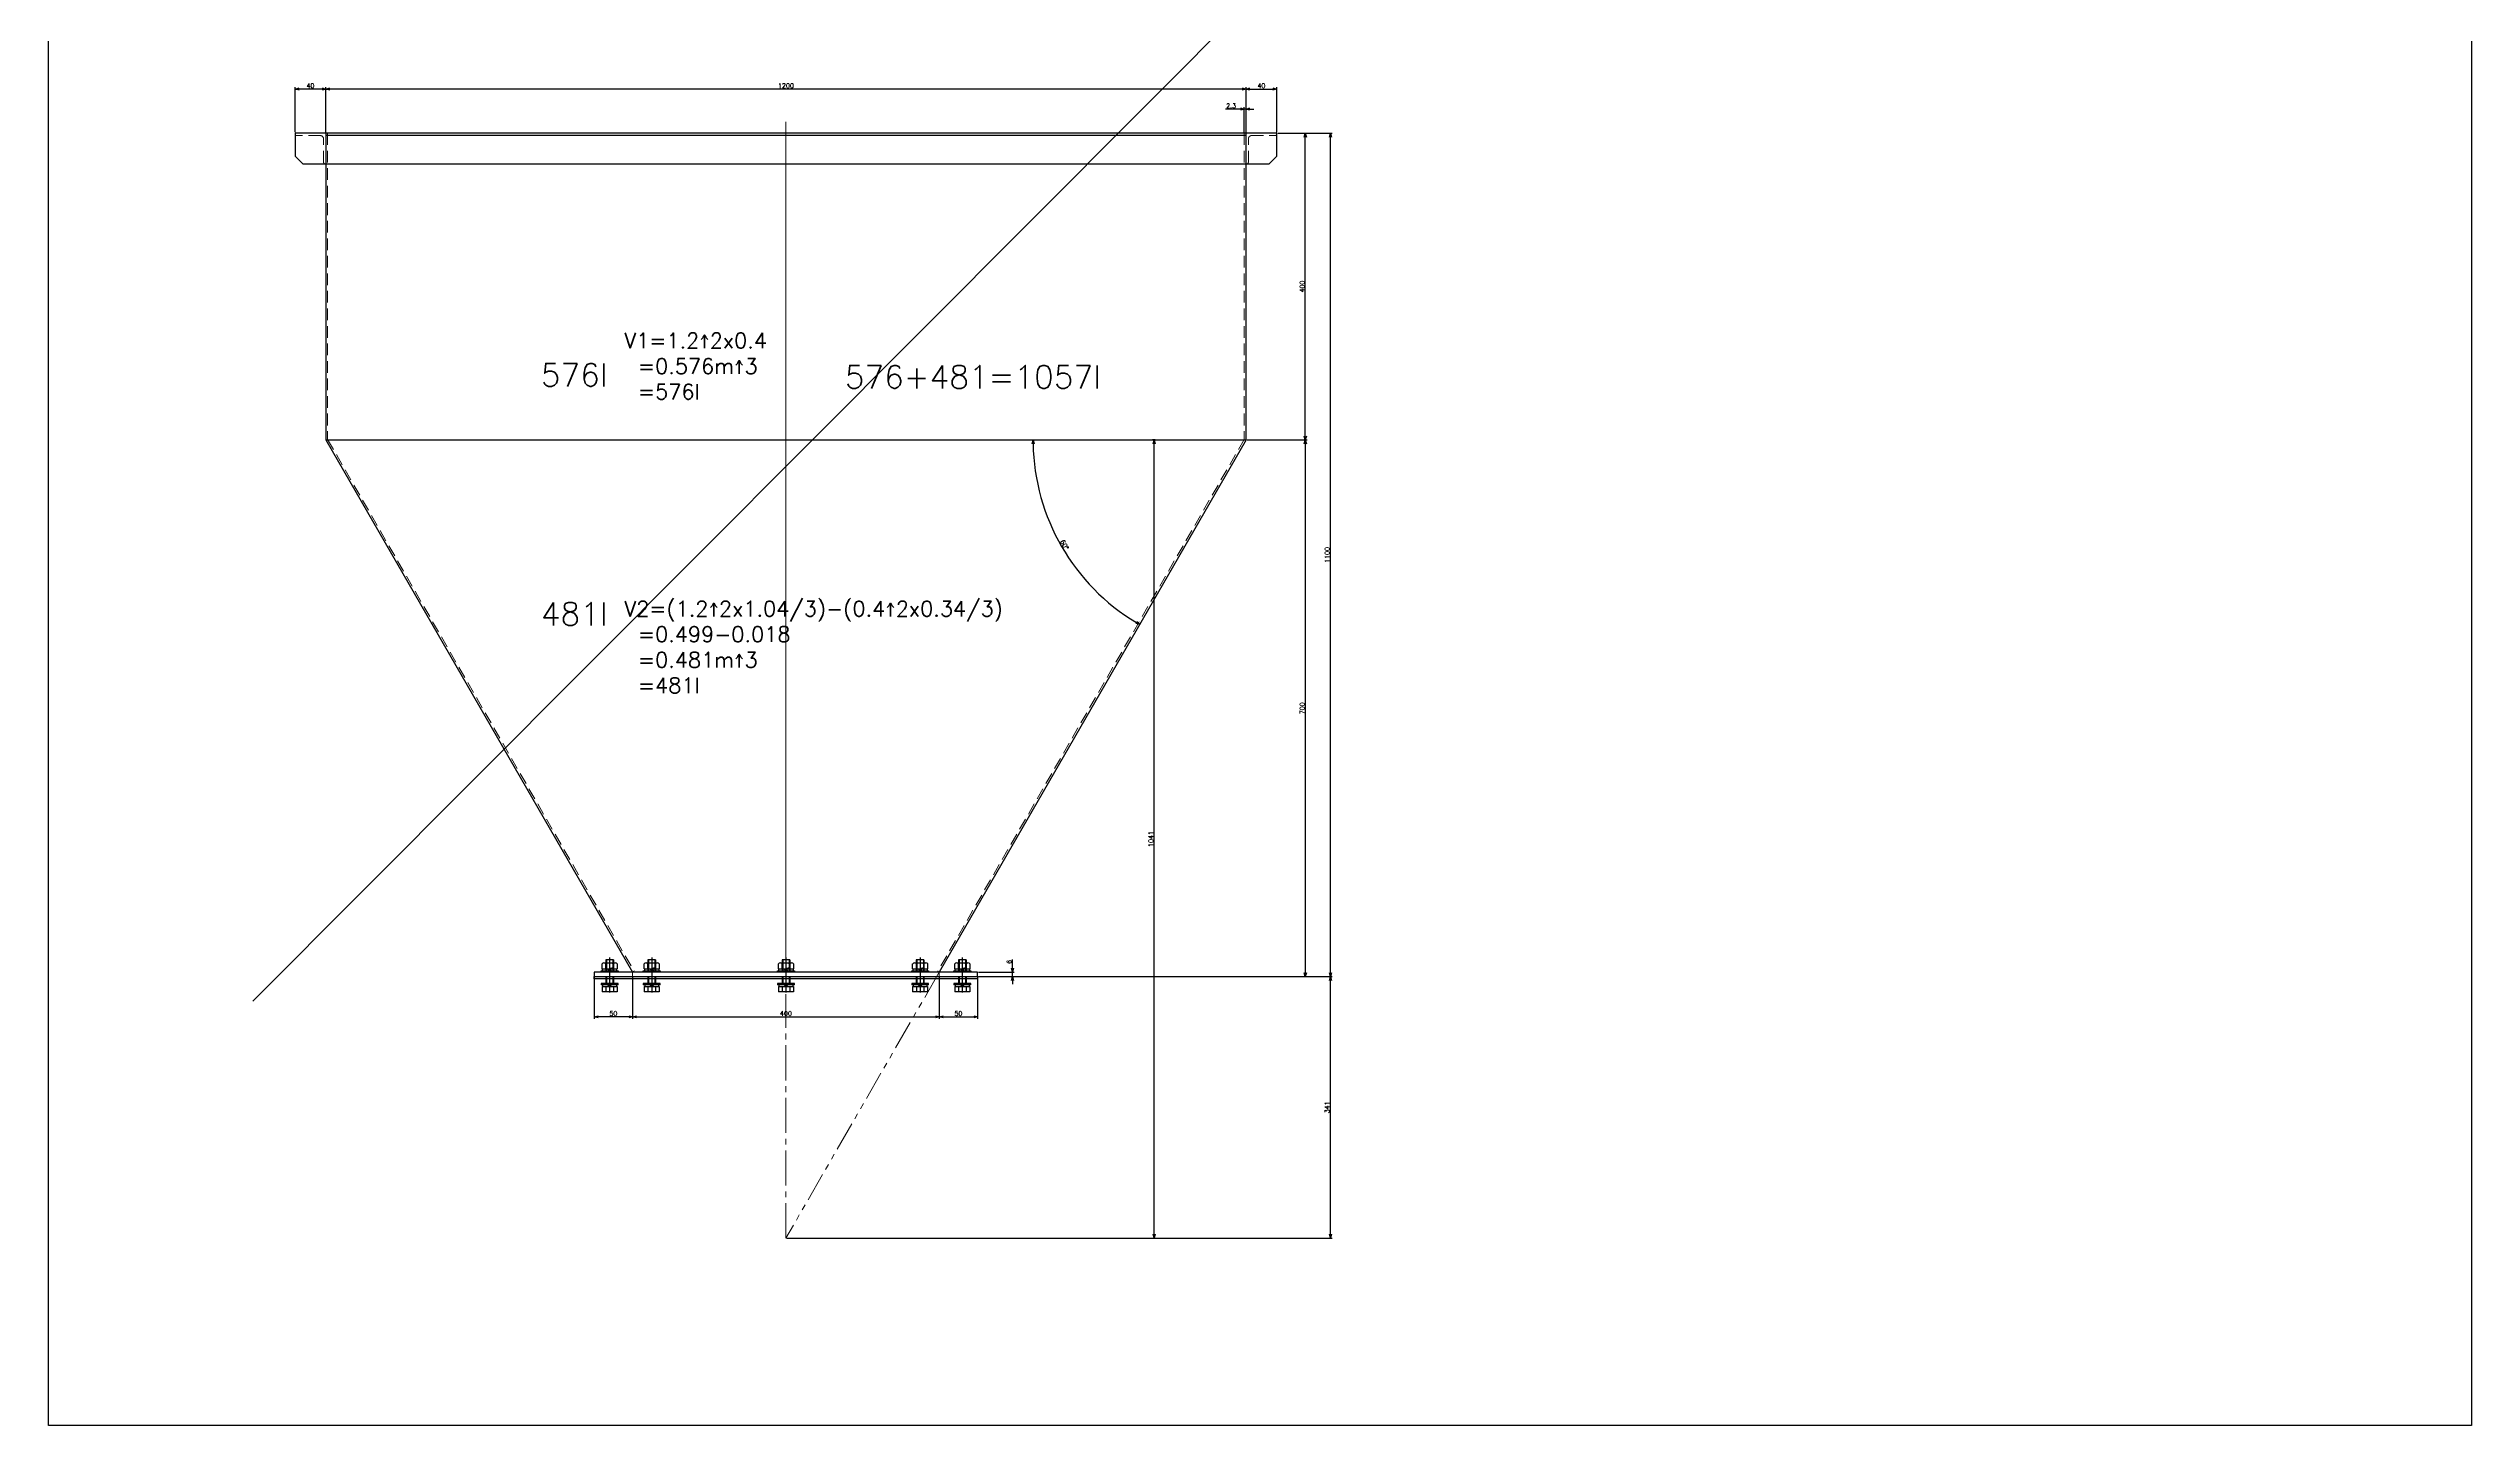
# Model space of a CAD drawing. Header units: millimetres. Extents: x 0 to 38884, y -3675 to 8056.
# Drawn here: x 4792 to 7952, y -3675 to -1879 of the extents above; entities that cross this region are included whole.
import ezdxf

# ---------------------------------------------------------------- set-up
doc = ezdxf.new("R2010")
doc.units = ezdxf.units.MM
doc.header["$LTSCALE"] = 2.4
doc.header["$PDMODE"] = 99
doc.header["$PDSIZE"] = 1
for name, pattern in [('CENTER2', [28.575, 19.05, -3.175, 3.175, -3.175]), ('HIDDEN', [9.525, 6.35, -3.175]), ('PHANTOM2', [31.75, 15.875, -3.175, 3.175, -3.175, 3.175, -3.175])]:
    doc.linetypes.add(name, pattern=pattern)
for name, color, linetype, lineweight in [('04_HIDDEN', 2, 'HIDDEN', 13), ('05_CENTER', 4, 'CENTER2', 13), ('06_PHANTOM', 2, 'PHANTOM2', 13), ('08_DIM', 3, 'Continuous', 13)]:
    doc.layers.add(name, color=color, linetype=linetype, lineweight=lineweight)
doc.layers.add('10_DRAFT', color=8, linetype='Continuous', lineweight=0, plot=False)
doc.styles.add('KSS_TXT', font='txt.shx', dxfattribs={"bigfont": 'extfont2.shx'})
doc.styles.add('KSS_TXT_L', font='txt.shx', dxfattribs={"height": 3, "bigfont": 'extfont2.shx'})
doc.dimstyles.new('KSS_DIM', dxfattribs={"dimscale": 2, "dimtxt": 3, "dimasz": 2.5, "dimexe": 1.25, "dimexo": 0.625, "dimtad": 1, "dimdsep": 46, "dimtxsty": 'KSS_TXT', "dimblk": 'OPEN30', "dimcen": 0, "dimazin": 2, "dimtfac": 0.75, "dimtmove": 0, "dimatfit": 3, "dimldrblk": 'OPEN30', "dimfxl": 1.25, "dimtolj": 1, "dimarcsym": 0})

# ---------------------------------------------------------------- blocks, each defined once
blk = doc.blocks.new('A$C3FE560A5_1')
at = {"color": 3}
blk.add_lwpolyline([(-250, 0), (250, 0), (250, 3), (-250, 3)], close=True, dxfattribs=at)
at = {"layer": '04_HIDDEN', "color": 3}
for p, q in [((-200, 3), (-200, 0)), ((200, 3), (200, 0))]:
    blk.add_line(p, q, dxfattribs=at)
at = {"layer": '05_CENTER'}
for p, q in [((-230, 8.2), (-230, -5.4)), ((230, 8.2), (230, -5.4))]:
    blk.add_line(p, q, dxfattribs=at)
at = {"layer": '10_DRAFT'}
blk.add_line((0, 3), (0, 0), dxfattribs=at)
blk = doc.blocks.new('M10Nza_1_1_1')
at = {"color": 0}
for p, q in [((-9.8, 4), (-9.8, 10.7)), ((-9.8, 4), (9.8, 4)), ((-9.2, 1.5), (-9.2, 4)), ((-7.3, 12), (7.4, 12)), ((-4.9, 4), (-4.9, 10.7)), ((0, 1.5), (-2.5, 4)), ((0, 4), (2.5, 1.5)), ((4.9, 10.7), (4.9, 4)), ((9.2, 4), (9.2, 1.5)), ((9.8, 10.7), (9.8, 4))]:
    blk.add_line(p, q, dxfattribs=at)
at = {"color": 0, "linetype": 'CENTER2'}
blk.add_line((0, 12), (0, 0), dxfattribs=at)
at = {"color": 0}
blk.add_lwpolyline([(-11, 1.5), (11, 1.5), (11, 0), (-11, 0)], close=True, dxfattribs=at)
for centre, radius, start, end in [((-7.3, 9.1), 2.94, 33.626, 146.374), ((0, 2.2), 9.8, 60, 120), ((7.4, 9.1), 2.94, 33.626, 146.374)]:
    blk.add_arc(centre, radius, start, end, dxfattribs=at)
at = {"layer": '10_DRAFT', "style": 'KSS_TXT'}
blk.add_text('M10', height=1.25, dxfattribs=at).set_placement((0.3, 4.1))
blk = doc.blocks.new('A$C1A3C2C0C_1_1_1')
at = {"color": 0}
for p, q in [((-11, 1.5), (11, 1.5)), ((-11, 1.5), (-11, 0)), ((-9.8, 11), (9.8, 11)), ((-9.8, 4), (-9.8, 11)), ((9.8, 4), (-9.8, 4)), ((-9.3, 4), (-9.3, 1.5)), ((-4.9, 4), (-4.9, 11)), ((0, 1.5), (-2.5, 4)), ((0, 4), (2.5, 1.5)), ((4.9, 4), (4.9, 11)), ((9.2, 1.5), (9.2, 4)), ((9.8, 4), (9.8, 11)), ((11, 0), (11, 1.5)), ((-11, 0), (11, 0))]:
    blk.add_line(p, q, dxfattribs=at)
at = {"color": 0, "linetype": 'CENTER2'}
blk.add_line((0, -34), (0, 14), dxfattribs=at)
at = {"color": 0, "linetype": 'HIDDEN'}
for p, q in [((-5, -31), (-5, 0)), ((-5, -31), (5, -31)), ((-4.2, -31), (-4.2, 0)), ((4.2, -31), (4.2, 0)), ((5, -31), (5, 0))]:
    blk.add_line(p, q, dxfattribs=at)
at = {"layer": '10_DRAFT', "style": 'KSS_TXT_L'}
blk.add_text('BT-M10x35L,SW,PW', height=0.3, dxfattribs=at).set_placement((5.1, 10.7))
blk = doc.blocks.new('A$C67E0B8A4')
at = {"color": 0}
for p, q in [((1, 40), (0, 40)), ((0, 0), (0, 40)), ((3, 7.5), (3, 38)), ((0, 0), (40, 0)), ((38, 3), (7.5, 3)), ((40, 1), (40, 0))]:
    blk.add_line(p, q, dxfattribs=at)
for centre, radius, start, end in [((1, 38), 2, 0, 90), ((7.5, 7.5), 4.5, 180, 270), ((38, 1), 2, 0, 90)]:
    blk.add_arc(centre, radius, start, end, dxfattribs=at)
blk = doc.blocks.new('A$C3B4E21F9_1')
at = {"color": 0}
for p, q in [((-700, 600), (-1100, 600)), ((-1100, 600), (-1100, -600)), ((-1097, 600), (-1097, -600)), ((-700, -600), (-700, 600)), ((-700, 600), (-6, 200)), ((-700, -600), (-6, -200)), ((-1100, -600), (-700, -600))]:
    blk.add_line(p, q, dxfattribs=at)
for points in [[(-1060, -630), (-1060, 630), (-1070, 640), (-1100, 640), (-1100, -640), (-1070, -640)], [(0, -250), (0, 250), (-6, 250), (-6, -250)], [(0, -250), (0, 250), (-6, 250), (-6, -250)]]:
    blk.add_lwpolyline(points, close=True, dxfattribs=at)
at = {"layer": '04_HIDDEN'}
for p, q in [((-1100, 597.7), (-700.6, 597.7)), ((-700.6, 597.7), (-7.1, 198)), ((-6, 200), (-7.1, 198)), ((-700.6, -597.7), (-7.1, -198)), ((-6, -200), (-7.1, -198)), ((-1100, -597.7), (-700.6, -597.7))]:
    blk.add_line(p, q, dxfattribs=at)
for points in [[(-6, 200), (0, 200)], [(-6, -200), (0, -200)]]:
    blk.add_lwpolyline(points, close=True, dxfattribs=at)
at = {"layer": '05_CENTER'}
for p, q in [((-13.5, 230), (7.7, 230)), ((-13.5, 175), (7.7, 175)), ((-13.5, 0), (7.7, 0)), ((-13.5, -175), (7.7, -175)), ((-13.5, -230), (7.7, -230))]:
    blk.add_line(p, q, dxfattribs=at)
blk.add_lwpolyline([(-1114.7, 0), (0, 0)], close=True, dxfattribs=at)
at = {"layer": '04_HIDDEN'}
blk.add_blockref('A$C67E0B8A4', (-1100, 600), dxfattribs=at)
at = {"layer": '04_HIDDEN', "xscale": -1, "rotation": 180}
blk.add_blockref('A$C67E0B8A4', (-1100, -600), dxfattribs=at)
blk = doc.blocks.new('_Open30')
at = {"color": 0, "linetype": 'ByBlock', "lineweight": -2}
for p, q in [((-1, 0.27), (0, 0)), ((0, 0), (-1, -0.27)), ((0, 0), (-1, 0))]:
    blk.add_line(p, q, dxfattribs=at)
blk = doc.blocks.new('*D879')
at = {"layer": '08_DIM', "color": 0, "lineweight": -2, "transparency": 16777216}
for p, q in [((5953.6, -3090.7), (5953.6, -3144.4)), ((6003.6, -3090.7), (6003.6, -3144.4)), ((5958.6, -3141.9), (5998.6, -3141.9))]:
    blk.add_line(p, q, dxfattribs=at)
at = {"layer": 'Defpoints', "color": 0, "transparency": 16777216}
for p in [(5953.6, -3089.5), (6003.6, -3089.5), (6003.6, -3141.9)]:
    blk.add_point(p, dxfattribs=at)
at = {"layer": '08_DIM', "color": 0, "lineweight": -2, "transparency": 16777216, "xscale": 5, "yscale": 5, "zscale": 5, "rotation": 180}
blk.add_blockref('_Open30', (5953.6, -3141.9), dxfattribs=at)
at = {"layer": '08_DIM', "color": 0, "lineweight": -2, "transparency": 16777216, "xscale": 5, "yscale": 5, "zscale": 5}
blk.add_blockref('_Open30', (6003.6, -3141.9), dxfattribs=at)
at = {"layer": '08_DIM', "color": 0, "transparency": 16777216, "insert": (5978.6, -3137.6), "char_height": 6, "attachment_point": 5, "style": 'KSS_TXT'}
blk.add_mtext('\\A1;50', dxfattribs=at)
blk = doc.blocks.new('*D880')
at = {"layer": '08_DIM', "color": 0, "lineweight": -2, "transparency": 16777216}
for p, q in [((5553.6, -3090.7), (5553.6, -3144.4)), ((5953.6, -3090.7), (5953.6, -3144.4)), ((5558.6, -3141.9), (5948.6, -3141.9))]:
    blk.add_line(p, q, dxfattribs=at)
at = {"layer": 'Defpoints', "color": 0, "transparency": 16777216}
for p in [(5553.6, -3089.5), (5953.6, -3089.5), (5953.6, -3141.9)]:
    blk.add_point(p, dxfattribs=at)
at = {"layer": '08_DIM', "color": 0, "lineweight": -2, "transparency": 16777216, "xscale": 5, "yscale": 5, "zscale": 5, "rotation": 180}
blk.add_blockref('_Open30', (5553.6, -3141.9), dxfattribs=at)
at = {"layer": '08_DIM', "color": 0, "lineweight": -2, "transparency": 16777216, "xscale": 5, "yscale": 5, "zscale": 5}
blk.add_blockref('_Open30', (5953.6, -3141.9), dxfattribs=at)
at = {"layer": '08_DIM', "color": 0, "transparency": 16777216, "insert": (5753.6, -3137.6), "char_height": 6, "attachment_point": 5, "style": 'KSS_TXT'}
blk.add_mtext('\\A1;400', dxfattribs=at)
blk = doc.blocks.new('*D881')
at = {"layer": '08_DIM', "color": 0, "lineweight": -2, "transparency": 16777216}
for p, q in [((5503.6, -3090.7), (5503.6, -3144.4)), ((5553.6, -3090.7), (5553.6, -3144.4)), ((5548.6, -3141.9), (5508.6, -3141.9))]:
    blk.add_line(p, q, dxfattribs=at)
at = {"layer": 'Defpoints', "color": 0, "transparency": 16777216}
for p in [(5503.6, -3089.5), (5553.6, -3089.5), (5503.6, -3141.9)]:
    blk.add_point(p, dxfattribs=at)
at = {"layer": '08_DIM', "color": 0, "lineweight": -2, "transparency": 16777216, "xscale": 5, "yscale": 5, "zscale": 5, "rotation": 180}
blk.add_blockref('_Open30', (5503.6, -3141.9), dxfattribs=at)
at = {"layer": '08_DIM', "color": 0, "lineweight": -2, "transparency": 16777216, "xscale": 5, "yscale": 5, "zscale": 5}
blk.add_blockref('_Open30', (5553.6, -3141.9), dxfattribs=at)
at = {"layer": '08_DIM', "color": 0, "transparency": 16777216, "insert": (5528.6, -3137.6), "char_height": 6, "attachment_point": 5, "style": 'KSS_TXT'}
blk.add_mtext('\\A1;50', dxfattribs=at)
blk = doc.blocks.new('*D882')
at = {"layer": '08_DIM', "color": 0, "lineweight": -2, "transparency": 16777216}
for p, q in [((6004.9, -3083.5), (6051.4, -3083.5)), ((6004.9, -3089.5), (6051.4, -3089.5)), ((6048.9, -3078.5), (6048.9, -3067)), ((6048.9, -3089.5), (6048.9, -3083.5)), ((6048.9, -3094.5), (6048.9, -3099.5))]:
    blk.add_line(p, q, dxfattribs=at)
at = {"layer": 'Defpoints', "color": 0, "transparency": 16777216}
for p in [(6003.6, -3083.5), (6003.6, -3089.5), (6048.9, -3083.5)]:
    blk.add_point(p, dxfattribs=at)
at = {"layer": '08_DIM', "color": 0, "lineweight": -2, "transparency": 16777216, "xscale": 5, "yscale": 5, "zscale": 5}
for p, rotation in [((6048.9, -3083.5), 270), ((6048.9, -3089.5), 90)]:
    blk.add_blockref('_Open30', p, dxfattribs=dict(at, rotation=rotation))
at = {"layer": '08_DIM', "color": 0, "transparency": 16777216, "insert": (6044.6, -3070.2), "char_height": 6, "attachment_point": 5, "rotation": 90, "style": 'KSS_TXT'}
blk.add_mtext('\\A1;6', dxfattribs=at)
blk = doc.blocks.new('*D883')
at = {"layer": '08_DIM', "color": 0, "lineweight": -2, "transparency": 16777216}
for p, q in [((5113.6, -1988.2), (5113.6, -1929.3)), ((5148.6, -1931.8), (5118.6, -1931.8)), ((5153.6, -1988.2), (5153.6, -1929.3))]:
    blk.add_line(p, q, dxfattribs=at)
at = {"layer": 'Defpoints', "color": 0, "transparency": 16777216}
for p in [(5113.6, -1931.8), (5113.6, -1989.5), (5153.6, -1989.5)]:
    blk.add_point(p, dxfattribs=at)
at = {"layer": '08_DIM', "color": 0, "lineweight": -2, "transparency": 16777216, "xscale": 5, "yscale": 5, "zscale": 5, "rotation": 180}
blk.add_blockref('_Open30', (5113.6, -1931.8), dxfattribs=at)
at = {"layer": '08_DIM', "color": 0, "lineweight": -2, "transparency": 16777216, "xscale": 5, "yscale": 5, "zscale": 5}
blk.add_blockref('_Open30', (5153.6, -1931.8), dxfattribs=at)
at = {"layer": '08_DIM', "color": 0, "transparency": 16777216, "insert": (5133.6, -1927.5), "char_height": 6, "attachment_point": 5, "style": 'KSS_TXT'}
blk.add_mtext('\\A1;40', dxfattribs=at)
blk = doc.blocks.new('*D884')
at = {"layer": '08_DIM', "color": 0, "lineweight": -2, "transparency": 16777216}
for p, q in [((6354.9, -2389.5), (6433.4, -2389.5)), ((6430.9, -2394.5), (6430.9, -3084.5)), ((6004.9, -3089.5), (6433.4, -3089.5))]:
    blk.add_line(p, q, dxfattribs=at)
at = {"layer": 'Defpoints', "color": 0, "transparency": 16777216}
for p in [(6353.6, -2389.5), (6003.6, -3089.5), (6430.9, -3089.5)]:
    blk.add_point(p, dxfattribs=at)
at = {"layer": '08_DIM', "color": 0, "lineweight": -2, "transparency": 16777216, "xscale": 5, "yscale": 5, "zscale": 5}
for p, rotation in [((6430.9, -2389.5), 90), ((6430.9, -3089.5), 270)]:
    blk.add_blockref('_Open30', p, dxfattribs=dict(at, rotation=rotation))
at = {"layer": '08_DIM', "color": 0, "transparency": 16777216, "insert": (6426.7, -2739.5), "char_height": 6, "attachment_point": 5, "rotation": 90, "style": 'KSS_TXT'}
blk.add_mtext('\\A1;700', dxfattribs=at)
blk = doc.blocks.new('*D885')
at = {"layer": '08_DIM', "color": 0, "lineweight": -2, "transparency": 16777216}
for p, q in [((6394.9, -1989.5), (6433.4, -1989.5)), ((6430.9, -2384.5), (6430.9, -1994.5)), ((6354.9, -2389.5), (6433.4, -2389.5))]:
    blk.add_line(p, q, dxfattribs=at)
at = {"layer": 'Defpoints', "color": 0, "transparency": 16777216}
for p in [(6393.6, -1989.5), (6430.9, -1989.5), (6353.6, -2389.5)]:
    blk.add_point(p, dxfattribs=at)
at = {"layer": '08_DIM', "color": 0, "lineweight": -2, "transparency": 16777216, "xscale": 5, "yscale": 5, "zscale": 5}
for p, rotation in [((6430.9, -1989.5), 90), ((6430.9, -2389.5), 270)]:
    blk.add_blockref('_Open30', p, dxfattribs=dict(at, rotation=rotation))
at = {"layer": '08_DIM', "color": 0, "transparency": 16777216, "insert": (6426.7, -2189.5), "char_height": 6, "attachment_point": 5, "rotation": 90, "style": 'KSS_TXT'}
blk.add_mtext('\\A1;400', dxfattribs=at)
blk = doc.blocks.new('*D886')
at = {"layer": '08_DIM', "color": 0, "lineweight": -2, "transparency": 16777216}
for p, q in [((6394.9, -1989.5), (6466.1, -1989.5)), ((6463.6, -3084.5), (6463.6, -1994.5)), ((6004.9, -3089.5), (6466.1, -3089.5))]:
    blk.add_line(p, q, dxfattribs=at)
at = {"layer": 'Defpoints', "color": 0, "transparency": 16777216}
for p in [(6393.6, -1989.5), (6463.6, -1989.5), (6003.6, -3089.5)]:
    blk.add_point(p, dxfattribs=at)
at = {"layer": '08_DIM', "color": 0, "lineweight": -2, "transparency": 16777216, "xscale": 5, "yscale": 5, "zscale": 5}
for p, rotation in [((6463.6, -1989.5), 90), ((6463.6, -3089.5), 270)]:
    blk.add_blockref('_Open30', p, dxfattribs=dict(at, rotation=rotation))
at = {"layer": '08_DIM', "color": 0, "transparency": 16777216, "insert": (6459.3, -2539.5), "char_height": 6, "attachment_point": 5, "rotation": 90, "style": 'KSS_TXT'}
blk.add_mtext('\\A1;1100', dxfattribs=at)
blk = doc.blocks.new('*D887')
at = {"layer": '08_DIM', "color": 0, "lineweight": -2, "transparency": 16777216}
for p, q in [((6346.3, -1957.9), (6326.8, -1957.9)), ((6351.3, -1988.2), (6351.3, -1955.4)), ((6353.6, -1957.9), (6351.3, -1957.9)), ((6353.6, -1988.2), (6353.6, -1955.4)), ((6358.6, -1957.9), (6363.6, -1957.9))]:
    blk.add_line(p, q, dxfattribs=at)
at = {"layer": 'Defpoints', "color": 0, "transparency": 16777216}
for p in [(6351.3, -1957.9), (6351.3, -1989.5), (6353.6, -1989.5)]:
    blk.add_point(p, dxfattribs=at)
at = {"layer": '08_DIM', "color": 0, "lineweight": -2, "transparency": 16777216, "xscale": 5, "yscale": 5, "zscale": 5}
blk.add_blockref('_Open30', (6351.3, -1957.9), dxfattribs=at)
at = {"layer": '08_DIM', "color": 0, "lineweight": -2, "transparency": 16777216, "xscale": 5, "yscale": 5, "zscale": 5, "rotation": 180}
blk.add_blockref('_Open30', (6353.6, -1957.9), dxfattribs=at)
at = {"layer": '08_DIM', "color": 0, "transparency": 16777216, "insert": (6334.1, -1953.7), "char_height": 6, "attachment_point": 5, "style": 'KSS_TXT'}
blk.add_mtext('\\A1;2.3', dxfattribs=at)
blk = doc.blocks.new('*D888')
at = {"layer": '08_DIM', "color": 0, "lineweight": -2, "transparency": 16777216}
for p, q in [((5153.6, -1988.2), (5153.6, -1929.3)), ((6348.6, -1931.8), (5158.6, -1931.8)), ((6353.6, -1988.2), (6353.6, -1929.3))]:
    blk.add_line(p, q, dxfattribs=at)
at = {"layer": 'Defpoints', "color": 0, "transparency": 16777216}
for p in [(5153.6, -1931.8), (5153.6, -1989.5), (6353.6, -1989.5)]:
    blk.add_point(p, dxfattribs=at)
at = {"layer": '08_DIM', "color": 0, "lineweight": -2, "transparency": 16777216, "xscale": 5, "yscale": 5, "zscale": 5, "rotation": 180}
blk.add_blockref('_Open30', (5153.6, -1931.8), dxfattribs=at)
at = {"layer": '08_DIM', "color": 0, "lineweight": -2, "transparency": 16777216, "xscale": 5, "yscale": 5, "zscale": 5}
blk.add_blockref('_Open30', (6353.6, -1931.8), dxfattribs=at)
at = {"layer": '08_DIM', "color": 0, "transparency": 16777216, "insert": (5753.6, -1927.5), "char_height": 6, "attachment_point": 5, "style": 'KSS_TXT'}
blk.add_mtext('\\A1;1200', dxfattribs=at)
blk = doc.blocks.new('*D890')
at = {"layer": '08_DIM', "color": 0, "lineweight": -2, "transparency": 16777216}
for p, q in [((6353.6, -1988.2), (6353.6, -1929.3)), ((6358.6, -1931.8), (6388.6, -1931.8)), ((6393.6, -1988.2), (6393.6, -1929.3))]:
    blk.add_line(p, q, dxfattribs=at)
at = {"layer": 'Defpoints', "color": 0, "transparency": 16777216}
for p in [(6393.6, -1931.8), (6353.6, -1989.5), (6393.6, -1989.5)]:
    blk.add_point(p, dxfattribs=at)
at = {"layer": '08_DIM', "color": 0, "lineweight": -2, "transparency": 16777216, "xscale": 5, "yscale": 5, "zscale": 5, "rotation": 180}
blk.add_blockref('_Open30', (6353.6, -1931.8), dxfattribs=at)
at = {"layer": '08_DIM', "color": 0, "lineweight": -2, "transparency": 16777216, "xscale": 5, "yscale": 5, "zscale": 5}
blk.add_blockref('_Open30', (6393.6, -1931.8), dxfattribs=at)
at = {"layer": '08_DIM', "color": 0, "transparency": 16777216, "insert": (6373.6, -1927.5), "char_height": 6, "attachment_point": 5, "style": 'KSS_TXT'}
blk.add_mtext('\\A1;40', dxfattribs=at)
blk = doc.blocks.new('*D891')
at = {"layer": '08_DIM', "color": 0, "lineweight": -2, "transparency": 16777216}
for p, q in [((6004.9, -3089.5), (6466.1, -3089.5)), ((6463.6, -3425.5), (6463.6, -3094.5)), ((5754.9, -3430.5), (6466.1, -3430.5))]:
    blk.add_line(p, q, dxfattribs=at)
at = {"layer": 'Defpoints', "color": 0, "transparency": 16777216}
for p in [(6003.6, -3089.5), (6463.6, -3089.5), (5753.6, -3430.5)]:
    blk.add_point(p, dxfattribs=at)
at = {"layer": '08_DIM', "color": 0, "lineweight": -2, "transparency": 16777216, "xscale": 5, "yscale": 5, "zscale": 5}
for p, rotation in [((6463.6, -3089.5), 90), ((6463.6, -3430.5), 270)]:
    blk.add_blockref('_Open30', p, dxfattribs=dict(at, rotation=rotation))
at = {"layer": '08_DIM', "color": 0, "transparency": 16777216, "insert": (6459.3, -3260), "char_height": 6, "attachment_point": 5, "rotation": 90, "style": 'KSS_TXT'}
blk.add_mtext('\\A1;341', dxfattribs=at)
blk = doc.blocks.new('*D892')
at = {"layer": '08_DIM', "color": 0, "lineweight": -2, "transparency": 16777216}
for p, q in [((6235.1, -2389.5), (6231.4, -2389.5)), ((6233.9, -3425.5), (6233.9, -2394.5)), ((5754.9, -3430.5), (6236.4, -3430.5))]:
    blk.add_line(p, q, dxfattribs=at)
at = {"layer": 'Defpoints', "color": 0, "transparency": 16777216}
for p in [(6233.9, -2389.5), (6236.4, -2389.5), (5753.6, -3430.5)]:
    blk.add_point(p, dxfattribs=at)
at = {"layer": '08_DIM', "color": 0, "lineweight": -2, "transparency": 16777216, "xscale": 5, "yscale": 5, "zscale": 5}
for p, rotation in [((6233.9, -2389.5), 90), ((6233.9, -3430.5), 270)]:
    blk.add_blockref('_Open30', p, dxfattribs=dict(at, rotation=rotation))
at = {"layer": '08_DIM', "color": 0, "transparency": 16777216, "insert": (6229.6, -2910), "char_height": 6, "attachment_point": 5, "rotation": 90, "style": 'KSS_TXT'}
blk.add_mtext('\\A1;1041', dxfattribs=at)
blk = doc.blocks.new('*D900')
at = {"layer": '08_DIM', "color": 0, "lineweight": -2, "transparency": 16777216}
blk.add_arc((6353.6, -2389.5), 277.8, 181.0314, 239.0108, dxfattribs=at)
at = {"layer": 'Defpoints', "color": 0, "transparency": 16777216}
for p in [(5153.6, -2389.5), (6353.6, -2389.5), (6353.6, -2389.5), (6092.6, -2484.5), (5953.6, -3083.5)]:
    blk.add_point(p, dxfattribs=at)
at = {"layer": '08_DIM', "color": 0, "lineweight": -2, "transparency": 16777216, "xscale": 5, "yscale": 5, "zscale": 5}
for p, rotation in [((6075.9, -2389.5), 90.51571164884258), ((6214.9, -2630.1), 329.5264785347212)]:
    blk.add_blockref('_Open30', p, dxfattribs=dict(at, rotation=rotation))
at = {"layer": '08_DIM', "color": 0, "transparency": 16777216, "insert": (6116.8, -2526.3), "char_height": 6, "attachment_point": 5, "rotation": 300.0211, "style": 'KSS_TXT'}
blk.add_mtext('\\A1;60%%d', dxfattribs=at)

msp = doc.modelspace()

# ---------------------------------------------------------------- linework, layer by layer
at = {"color": 3}
msp.add_line((7685.4514, -485.1042), (5058.5682, -3121.4257), dxfattribs=at)
msp.add_lwpolyline([(4791.8758, -355.2436), (7951.7136, -355.2436), (7951.7136, -3674.9542), (4791.8758, -3674.9542)], close=True, dxfattribs=at)
at = {"layer": '05_CENTER'}
msp.add_line((5753.6055, -3430.4593), (5753.6055, -3112.4593), dxfattribs=at)
at = {"layer": '06_PHANTOM'}
msp.add_line((5953.6055, -3083.4593), (5753.6055, -3430.4593), dxfattribs=at)

# ---------------------------------------------------------------- block references
for name, p, rotation in [('A$C3B4E21F9_1', (5753.6055, -3089.4593), 270), ('A$C1A3C2C0C_1_1_1', (5523.6055, -3098.4593), 180), ('A$C1A3C2C0C_1_1_1', (5578.6055, -3098.4593), 180), ('A$C1A3C2C0C_1_1_1', (5753.6055, -3098.4593), 180), ('A$C1A3C2C0C_1_1_1', (5928.6055, -3098.4593), 180), ('A$C1A3C2C0C_1_1_1', (5983.6055, -3098.4593), 180)]:
    msp.add_blockref(name, p, dxfattribs=dict(rotation=rotation))
at = {"xscale": -1, "rotation": 180}
msp.add_blockref('A$C3FE560A5_1', (5753.6055, -3089.4593), dxfattribs=at)
for p in [(5523.6055, -3083.4593), (5578.6055, -3083.4593), (5753.6055, -3083.4593), (5928.6055, -3083.4593), (5983.6055, -3083.4593)]:
    msp.add_blockref('M10Nza_1_1_1', p)

# ---------------------------------------------------------------- texts
at = {"color": 1, "style": 'KSS_TXT'}
for s, p in [('576l', (5433.8739, -2319.6518)), ('576+481=1057l', (5830.2854, -2322.1936)), ('481l', (5433.8739, -2631.3064))]:
    msp.add_text(s, height=30, dxfattribs=at).set_placement(p)
at = {"layer": '08_DIM', "color": 1, "char_height": 20, "attachment_point": 1, "style": 'KSS_TXT'}
for s, width, insert in [('V1=1.2^ 2x0.4\\P =0.576m^ 3\\P =576l', 312.753674, (5542.8749, -2249.8844)), ('V2=(1.2^ 2x1.04/3)-(0.4^ 2x0.34/3)\\P =0.499-0.018\\P =0.481m^ 3\\P =481l', 539.403017, (5542.8749, -2599.6058))]:
    msp.add_mtext_dynamic_manual_height_columns(s, width=width, gutter_width=150, heights=[0], dxfattribs=dict(at, insert=insert))

# ---------------------------------------------------------------- dimensions: what is measured, and where the dimension line sits
at = {"layer": '08_DIM', "color": 1}
for base, p1, p2, picture, middle in [((5113.6055, -1931.7842), (5153.6055, -1989.4593), (5113.6055, -1989.4593), '*D883', (5133.6055, -1927.5342)), ((5153.6055, -1931.7842), (6353.6055, -1989.4593), (5153.6055, -1989.4593), '*D888', (5753.6055, -1927.5342))]:
    dim = msp.add_linear_dim(base=base, p1=p1, p2=p2, dimstyle='KSS_DIM', override={"dimscale": 2, "dimarcsym": 1}, dxfattribs=at)
    dim.commit()
    dim.dimension.update_dxf_attribs({"geometry": picture, "text_midpoint": middle})
for base, p1, p2, angle, picture, middle in [((6393.6055, -1931.7842), (6353.6055, -1989.4593), (6393.6055, -1989.4593), 180, '*D890', (6373.6055, -1927.5342)), ((6351.3055, -1957.9006), (6353.6055, -1989.4593), (6351.3055, -1989.4593), 180, '*D887', (6334.0555, -1953.6506)), ((6463.581, -1989.4593), (6003.6055, -3089.4593), (6393.6055, -1989.4593), 270, '*D886', (6459.331, -2539.4593)), ((6430.9152, -1989.4593), (6353.6055, -2389.4593), (6393.6055, -1989.4593), 270, '*D885', (6426.6652, -2189.4593)), ((6233.875, -2389.4593), (5753.6055, -3430.4593), (6236.375, -2389.4593), 90, '*D892', (6229.625, -2909.9593)), ((6430.9152, -3089.4593), (6353.6055, -2389.4593), (6003.6055, -3089.4593), 270, '*D884', (6426.6652, -2739.4593)), ((6463.581, -3089.4593), (5753.6055, -3430.4593), (6003.6055, -3089.4593), 90, '*D891', (6459.331, -3259.9593)), ((6048.8687, -3083.4593), (6003.6056, -3089.4593), (6003.6056, -3083.4593), 270, '*D882', (6044.6187, -3070.2093))]:
    dim = msp.add_linear_dim(base=base, p1=p1, p2=p2, angle=angle, dimstyle='KSS_DIM', override={"dimscale": 2, "dimarcsym": 1}, dxfattribs=at)
    dim.commit()
    dim.dimension.update_dxf_attribs({"geometry": picture, "text_midpoint": middle})
at = {"layer": '08_DIM'}
dim = msp.add_angular_dim_2l(base=(6092.6247, -2484.5211), line1=((5153.6055, -2389.4593), (6353.6055, -2389.4593)), line2=((6353.6055, -2389.4593), (5953.6055, -3083.4593)), dimstyle='KSS_DIM', override={"dimadec": 1}, dxfattribs=at)
dim.commit()
dim.dimension.update_dxf_attribs({"geometry": '*D900', "text_midpoint": (6116.7938, -2526.2989)})
for base, p1, p2, picture, middle in [((5503.6055, -3141.8822), (5553.6055, -3089.4593), (5503.6055, -3089.4593), '*D881', (5528.6055, -3137.6281)), ((5953.6055, -3141.8822), (5553.6055, -3089.4593), (5953.6055, -3089.4593), '*D880', (5753.6055, -3137.6322)), ((6003.6055, -3141.8822), (5953.6055, -3089.4593), (6003.6055, -3089.4593), '*D879', (5978.6055, -3137.6281))]:
    dim = msp.add_linear_dim(base=base, p1=p1, p2=p2, dimstyle='KSS_DIM', override={"dimscale": 2, "dimarcsym": 1}, dxfattribs=at)
    dim.commit()
    dim.dimension.update_dxf_attribs({"geometry": picture, "text_midpoint": middle})

doc.saveas('drawing.dxf')
